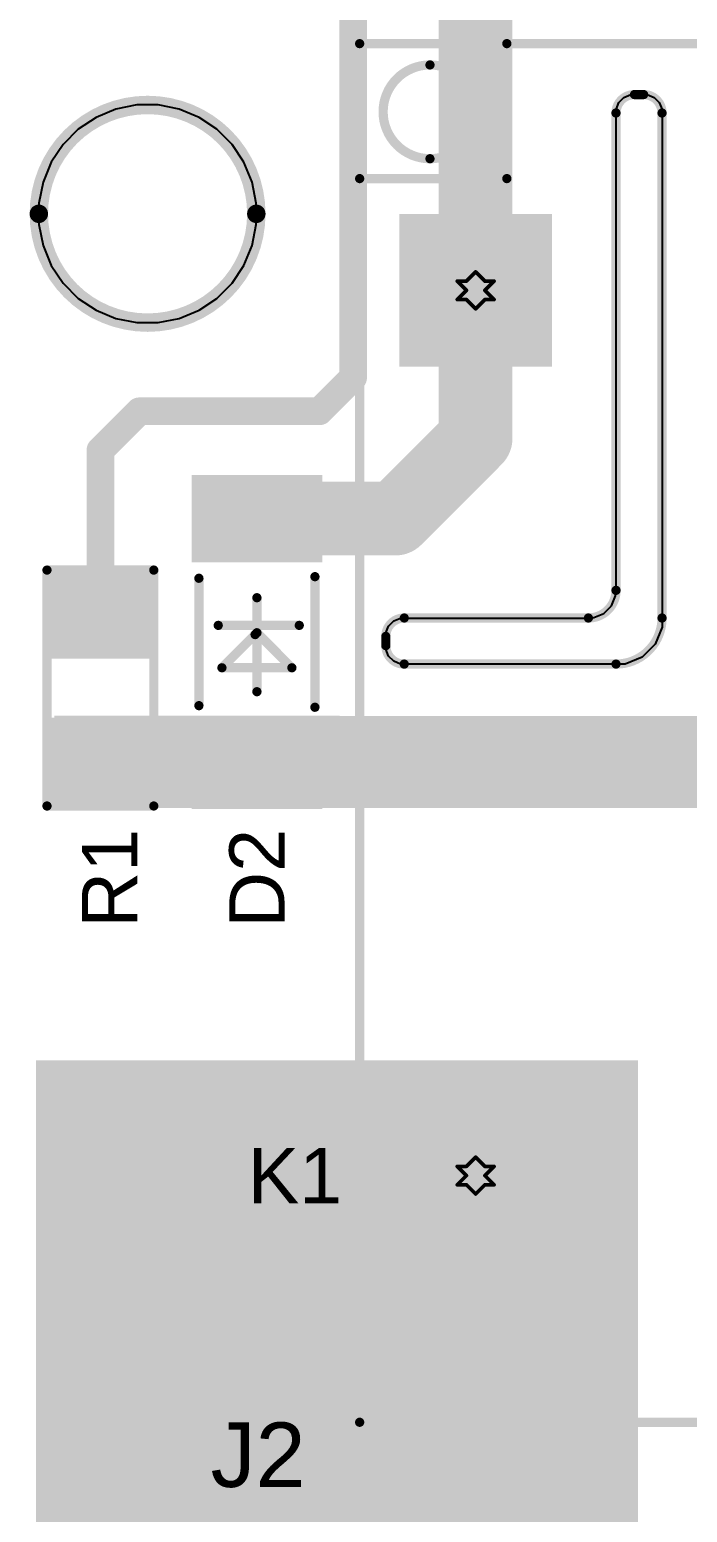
# Model space of a CAD drawing. Header units: inches. Extents: x -1.9 to 9.4, y 0 to 6.7.
# Drawn here: x 0.48 to 0.837, y 0.423 to 1.227 of the extents above; entities that cross this region are included whole.
import ezdxf

# ---------------------------------------------------------------- set-up
doc = ezdxf.new("R2010")
doc.units = ezdxf.units.IN
doc.header["$MEASUREMENT"] = 0
for name, color, linetype in [('Board Outline', 216, 'Continuous'), ('Bottom Layer', 5, 'Continuous'), ('Bottom Solder', 6, 'Continuous'), ('Drill Drawing', 1, 'Continuous'), ('Multi-Layer', 9, 'Continuous'), ('Pad Holes', 156, 'Continuous'), ('Top Layer', 1, 'Continuous'), ('Top Overlay', 2, 'Continuous'), ('Top Paste', 8, 'Continuous'), ('Top Solder', 216, 'Continuous')]:
    doc.layers.add(name, color=color, linetype=linetype)
doc.styles.add('Arial', font='', dxfattribs={"height": 0.2})
doc.styles.get('Arial').set_extended_font_data('Arial')

# ---------------------------------------------------------------- blocks, each defined once
blk = doc.blocks.new('HF3FA_012_ZSTF_8')
at = {"layer": 'Bottom Layer'}
h = blk.add_hatch(color=5, dxfattribs=at)
edge = h.paths.add_edge_path()
edge.add_arc((-0.200785, 0.23622), 0.03937, 0, 360)
h = blk.add_hatch(color=5, dxfattribs=at)
edge = h.paths.add_edge_path()
edge.add_arc((0.279525, 0.23622), 0.03937, 0, 360)
h = blk.add_hatch(color=5, dxfattribs=at)
edge = h.paths.add_edge_path()
edge.add_arc((-0.279525, 0), 0.03937, 0, 360)
blk.add_hatch(color=5, dxfattribs=at).paths.add_polyline_path([(-0.240155, -0.19685), (-0.161415, -0.19685), (-0.161415, -0.27559), (-0.240155, -0.27559)])
h = blk.add_hatch(color=5, dxfattribs=at)
edge = h.paths.add_edge_path()
edge.add_arc((0.279525, -0.23622), 0.03937, 0, 360)
at = {"layer": 'Bottom Solder'}
h = blk.add_hatch(color=6, dxfattribs=at)
edge = h.paths.add_edge_path()
edge.add_arc((-0.200785, 0.23622), 0.04137, 0, 360)
h = blk.add_hatch(color=6, dxfattribs=at)
edge = h.paths.add_edge_path()
edge.add_arc((0.279525, 0.23622), 0.04137, 0, 360)
h = blk.add_hatch(color=6, dxfattribs=at)
edge = h.paths.add_edge_path()
edge.add_arc((-0.279525, 0), 0.04137, 0, 360)
blk.add_hatch(color=6, dxfattribs=at).paths.add_polyline_path([(-0.242155, -0.19485), (-0.159415, -0.19485), (-0.159415, -0.27759), (-0.242155, -0.27759)])
h = blk.add_hatch(color=6, dxfattribs=at)
edge = h.paths.add_edge_path()
edge.add_arc((0.279525, -0.23622), 0.04137, 0, 360)
at = {"layer": 'Multi-Layer'}
h = blk.add_hatch(color=9, dxfattribs=at)
edge = h.paths.add_edge_path()
edge.add_arc((-0.200785, 0.23622), 0.03937, 0, 360)
h = blk.add_hatch(color=9, dxfattribs=at)
edge = h.paths.add_edge_path()
edge.add_arc((0.279525, 0.23622), 0.03937, 0, 360)
h = blk.add_hatch(color=9, dxfattribs=at)
edge = h.paths.add_edge_path()
edge.add_arc((-0.279525, 0), 0.03937, 0, 360)
blk.add_hatch(color=9, dxfattribs=at).paths.add_polyline_path([(-0.240155, -0.19685), (-0.161415, -0.19685), (-0.161415, -0.27559), (-0.240155, -0.27559)])
h = blk.add_hatch(color=9, dxfattribs=at)
edge = h.paths.add_edge_path()
edge.add_arc((0.279525, -0.23622), 0.03937, 0, 360)
at = {"layer": 'Pad Holes'}
h = blk.add_hatch(color=7, dxfattribs=at)
edge = h.paths.add_edge_path()
edge.add_arc((-0.200785, 0.23622), 0.025591, 0, 360)
h = blk.add_hatch(color=7, dxfattribs=at)
edge = h.paths.add_edge_path()
edge.add_arc((0.279525, 0.23622), 0.025591, 0, 360)
h = blk.add_hatch(color=7, dxfattribs=at)
edge = h.paths.add_edge_path()
edge.add_arc((-0.279525, 0), 0.025591, 0, 360)
h = blk.add_hatch(color=7, dxfattribs=at)
edge = h.paths.add_edge_path()
edge.add_arc((-0.200785, -0.23622), 0.025591, 0, 360)
h = blk.add_hatch(color=7, dxfattribs=at)
edge = h.paths.add_edge_path()
edge.add_arc((0.279525, -0.23622), 0.025591, 0, 360)
at = {"layer": 'Top Layer'}
h = blk.add_hatch(color=1, dxfattribs=at)
edge = h.paths.add_edge_path()
edge.add_arc((-0.200785, 0.23622), 0.03937, 0, 360)
h = blk.add_hatch(color=1, dxfattribs=at)
edge = h.paths.add_edge_path()
edge.add_arc((0.279525, 0.23622), 0.03937, 0, 360)
h = blk.add_hatch(color=1, dxfattribs=at)
edge = h.paths.add_edge_path()
edge.add_arc((-0.279525, 0), 0.03937, 0, 360)
blk.add_hatch(color=1, dxfattribs=at).paths.add_polyline_path([(-0.240155, -0.19685), (-0.161415, -0.19685), (-0.161415, -0.27559), (-0.240155, -0.27559)])
h = blk.add_hatch(color=1, dxfattribs=at)
edge = h.paths.add_edge_path()
edge.add_arc((0.279525, -0.23622), 0.03937, 0, 360)
at = {"layer": 'Top Solder'}
h = blk.add_hatch(color=216, dxfattribs=at)
edge = h.paths.add_edge_path()
edge.add_arc((-0.200785, 0.23622), 0.04137, 0, 360)
h = blk.add_hatch(color=216, dxfattribs=at)
edge = h.paths.add_edge_path()
edge.add_arc((0.279525, 0.23622), 0.04137, 0, 360)
h = blk.add_hatch(color=216, dxfattribs=at)
edge = h.paths.add_edge_path()
edge.add_arc((-0.279525, 0), 0.04137, 0, 360)
blk.add_hatch(color=216, dxfattribs=at).paths.add_polyline_path([(-0.242155, -0.19485), (-0.159415, -0.19485), (-0.159415, -0.27759), (-0.242155, -0.27759)])
h = blk.add_hatch(color=216, dxfattribs=at)
edge = h.paths.add_edge_path()
edge.add_arc((0.279525, -0.23622), 0.04137, 0, 360)
at = {"layer": 'Top Overlay'}
for points in [[(-0.334645, -0.299212, 0.005, 0.005, 0), (-0.334645, 0.299212, 0.005, 0.005, 0)], [(0.412598, 0.299212, 0.005, 0.005, 0), (-0.334645, 0.299212, 0.005, 0.005, 0)], [(0.413385, -0.299212, 0.005, 0.005, 0), (0.413385, 0.299212, 0.005, 0.005, 0)], [(-0.261417, -0.219279, 0.005, 0.005, 0), (-0.334645, -0.219279, 0.005, 0.005, 0)], [(-0.261417, -0.299212, 0.005, 0.005, 0), (-0.261417, -0.219279, 0.005, 0.005, 0)], [(0.413385, -0.299212, 0.005, 0.005, 0), (-0.334645, -0.299212, 0.005, 0.005, 0)]]:
    blk.add_lwpolyline(points, format="xyseb", dxfattribs=at)
for points in [[(-0.335895, 0.299212, 0.0025, 0.0025, 1), (-0.333395, 0.299212, 0.0025, 0.0025, 1)], [(-0.335895, 0.299212, 0.0025, 0.0025, 1), (-0.333395, 0.299212, 0.0025, 0.0025, 1)], [(0.411348, 0.299212, 0.0025, 0.0025, 1), (0.413848, 0.299212, 0.0025, 0.0025, 1)], [(0.412135, 0.299212, 0.0025, 0.0025, 1), (0.414635, 0.299212, 0.0025, 0.0025, 1)], [(-0.335895, -0.219279, 0.0025, 0.0025, 1), (-0.333395, -0.219279, 0.0025, 0.0025, 1)], [(-0.262667, -0.219279, 0.0025, 0.0025, 1), (-0.260167, -0.219279, 0.0025, 0.0025, 1)], [(-0.262667, -0.219279, 0.0025, 0.0025, 1), (-0.260167, -0.219279, 0.0025, 0.0025, 1)], [(-0.272188, -0.261023, 0.005, 0.005, 1), (-0.323086, -0.261023, 0.005, 0.005, 1)], [(-0.324336, -0.261023, 0.0025, 0.0025, 1), (-0.321836, -0.261023, 0.0025, 0.0025, 1)], [(-0.273438, -0.261023, 0.0025, 0.0025, 1), (-0.270938, -0.261023, 0.0025, 0.0025, 1)], [(-0.335895, -0.299212, 0.0025, 0.0025, 1), (-0.333395, -0.299212, 0.0025, 0.0025, 1)], [(-0.335895, -0.299212, 0.0025, 0.0025, 1), (-0.333395, -0.299212, 0.0025, 0.0025, 1)], [(-0.262667, -0.299212, 0.0025, 0.0025, 1), (-0.260167, -0.299212, 0.0025, 0.0025, 1)], [(0.412135, -0.299212, 0.0025, 0.0025, 1), (0.414635, -0.299212, 0.0025, 0.0025, 1)], [(0.412135, -0.299212, 0.0025, 0.0025, 1), (0.414635, -0.299212, 0.0025, 0.0025, 1)]]:
    blk.add_lwpolyline(points, format="xyseb", close=True, dxfattribs=at)
blk = doc.blocks.new('RES_0805_18')
at = {"layer": 'Top Layer'}
for points in [[(-0.06, 0.025), (-0.02, 0.025), (-0.02, -0.025), (-0.06, -0.025)], [(0.02, 0.025), (0.06, 0.025), (0.06, -0.025), (0.02, -0.025)]]:
    blk.add_hatch(color=1, dxfattribs=at).paths.add_polyline_path(points)
at = {"layer": 'Top Paste'}
for points in [[(-0.06, 0.025), (-0.02, 0.025), (-0.02, -0.025), (-0.06, -0.025)], [(0.02, 0.025), (0.06, 0.025), (0.06, -0.025), (0.02, -0.025)]]:
    blk.add_hatch(color=8, dxfattribs=at).paths.add_polyline_path(points)
at = {"layer": 'Top Solder'}
for points in [[(-0.064, 0.029), (-0.016, 0.029), (-0.016, -0.029), (-0.064, -0.029)], [(0.016, 0.029), (0.064, 0.029), (0.064, -0.029), (0.016, -0.029)]]:
    blk.add_hatch(color=216, dxfattribs=at).paths.add_polyline_path(points)
at = {"layer": 'Top Overlay'}
for points in [[(0.064, 0.029, 0.005, 0.005, 0), (-0.064, 0.029, 0.005, 0.005, 0)], [(-0.064, -0.029, 0.005, 0.005, 0), (-0.064, 0.029, 0.005, 0.005, 0)], [(0.064, -0.029, 0.005, 0.005, 0), (0.064, 0.029, 0.005, 0.005, 0)], [(0.064, -0.029, 0.005, 0.005, 0), (-0.064, -0.029, 0.005, 0.005, 0)]]:
    blk.add_lwpolyline(points, format="xyseb", dxfattribs=at)
for points in [[(-0.06525, 0.029, 0.0025, 0.0025, 1), (-0.06275, 0.029, 0.0025, 0.0025, 1)], [(-0.06525, 0.029, 0.0025, 0.0025, 1), (-0.06275, 0.029, 0.0025, 0.0025, 1)], [(0.06275, 0.029, 0.0025, 0.0025, 1), (0.06525, 0.029, 0.0025, 0.0025, 1)], [(0.06275, 0.029, 0.0025, 0.0025, 1), (0.06525, 0.029, 0.0025, 0.0025, 1)], [(-0.06525, -0.029, 0.0025, 0.0025, 1), (-0.06275, -0.029, 0.0025, 0.0025, 1)], [(-0.06525, -0.029, 0.0025, 0.0025, 1), (-0.06275, -0.029, 0.0025, 0.0025, 1)], [(0.06275, -0.029, 0.0025, 0.0025, 1), (0.06525, -0.029, 0.0025, 0.0025, 1)], [(0.06275, -0.029, 0.0025, 0.0025, 1), (0.06525, -0.029, 0.0025, 0.0025, 1)]]:
    blk.add_lwpolyline(points, format="xyseb", close=True, dxfattribs=at)
blk = doc.blocks.new('LL_34_26')
at = {"layer": 'Top Layer'}
for points in [[(-0.04528, -0.03346), (-0.08858, -0.03346), (-0.08858, 0.03346), (-0.04528, 0.03346)], [(0.08858, -0.03346), (0.04528, -0.03346), (0.04528, 0.03346), (0.08858, 0.03346)]]:
    blk.add_hatch(color=1, dxfattribs=at).paths.add_polyline_path(points)
at = {"layer": 'Top Paste'}
for points in [[(-0.04528, -0.03346), (-0.08858, -0.03346), (-0.08858, 0.03346), (-0.04528, 0.03346)], [(0.08858, -0.03346), (0.04528, -0.03346), (0.04528, 0.03346), (0.08858, 0.03346)]]:
    blk.add_hatch(color=8, dxfattribs=at).paths.add_polyline_path(points)
at = {"layer": 'Top Solder'}
for points in [[(-0.04328, -0.03546), (-0.09058, -0.03546), (-0.09058, 0.03546), (-0.04328, 0.03546)], [(0.09058, -0.03546), (0.04328, -0.03546), (0.04328, 0.03546), (0.09058, 0.03546)]]:
    blk.add_hatch(color=216, dxfattribs=at).paths.add_polyline_path(points)
at = {"layer": 'Top Overlay'}
for points in [[(0.03543, 0.0315, 0.005, 0.005, 0), (-0.03543, 0.0315, 0.005, 0.005, 0)], [(-0.009, -0.021, 0.005, 0.005, 0), (-0.009, 0.023, 0.005, 0.005, 0)], [(-0.005, 0, 0.005, 0.005, 0), (0.014, 0.019, 0.005, 0.005, 0)], [(0.014, -0.019, 0.005, 0.005, 0), (0.014, 0.019, 0.005, 0.005, 0)], [(0.027, 0, 0.005, 0.005, 0), (-0.024, 0, 0.005, 0.005, 0)], [(0.014, -0.019, 0.005, 0.005, 0), (-0.004, -0.001, 0.005, 0.005, 0)], [(0.03457, -0.0315, 0.005, 0.005, 0), (-0.03457, -0.0315, 0.005, 0.005, 0)]]:
    blk.add_lwpolyline(points, format="xyseb", dxfattribs=at)
for points in [[(-0.03668, 0.0315, 0.0025, 0.0025, 1), (-0.03418, 0.0315, 0.0025, 0.0025, 1)], [(0.03418, 0.0315, 0.0025, 0.0025, 1), (0.03668, 0.0315, 0.0025, 0.0025, 1)], [(-0.01025, 0.023, 0.0025, 0.0025, 1), (-0.00775, 0.023, 0.0025, 0.0025, 1)], [(0.01275, 0.019, 0.0025, 0.0025, 1), (0.01525, 0.019, 0.0025, 0.0025, 1)], [(0.01275, 0.019, 0.0025, 0.0025, 1), (0.01525, 0.019, 0.0025, 0.0025, 1)], [(-0.02525, 0, 0.0025, 0.0025, 1), (-0.02275, 0, 0.0025, 0.0025, 1)], [(-0.00625, 0, 0.0025, 0.0025, 1), (-0.00375, 0, 0.0025, 0.0025, 1)], [(-0.00525, -0.001, 0.0025, 0.0025, 1), (-0.00275, -0.001, 0.0025, 0.0025, 1)], [(0.02575, 0, 0.0025, 0.0025, 1), (0.02825, 0, 0.0025, 0.0025, 1)], [(-0.01025, -0.021, 0.0025, 0.0025, 1), (-0.00775, -0.021, 0.0025, 0.0025, 1)], [(0.01275, -0.019, 0.0025, 0.0025, 1), (0.01525, -0.019, 0.0025, 0.0025, 1)], [(0.01275, -0.019, 0.0025, 0.0025, 1), (0.01525, -0.019, 0.0025, 0.0025, 1)], [(-0.03582, -0.0315, 0.0025, 0.0025, 1), (-0.03332, -0.0315, 0.0025, 0.0025, 1)], [(0.03332, -0.0315, 0.0025, 0.0025, 1), (0.03582, -0.0315, 0.0025, 0.0025, 1)]]:
    blk.add_lwpolyline(points, format="xyseb", close=True, dxfattribs=at)

msp = doc.modelspace()

# ---------------------------------------------------------------- hatches: boundary and pattern name
at = {"layer": 'Top Layer'}
for points in [[(0.49334, 0.80483), (0.64834, 0.80483), (0.64834, 0.85483), (0.49334, 0.85483)], [(0.48334, 0.14783), (0.81034, 0.14783), (0.81034, 0.66783), (0.48334, 0.66783)]]:
    msp.add_hatch(color=1, dxfattribs=at).paths.add_polyline_path(points)

# ---------------------------------------------------------------- linework, layer by layer
at = {"layer": 'Board Outline'}
for points in [[(0.60302, 1.12714, 0.01, 0.01, 1), (0.48491, 1.12714, 0.01, 0.01, 1)], [(0.80709, 1.19183, 0.0025, 0.0025, 1), (0.80959, 1.19183, 0.0025, 0.0025, 1)], [(0.80709, 1.19183, 0.0025, 0.0025, 1), (0.80959, 1.19183, 0.0025, 0.0025, 1)], [(0.81209, 1.19183, 0.0025, 0.0025, 1), (0.81459, 1.19183, 0.0025, 0.0025, 1)], [(0.81209, 1.19183, 0.0025, 0.0025, 1), (0.81459, 1.19183, 0.0025, 0.0025, 1)], [(0.79709, 1.18183, 0.0025, 0.0025, 1), (0.79959, 1.18183, 0.0025, 0.0025, 1)], [(0.79709, 1.18183, 0.0025, 0.0025, 1), (0.79959, 1.18183, 0.0025, 0.0025, 1)], [(0.82209, 1.18183, 0.0025, 0.0025, 1), (0.82459, 1.18183, 0.0025, 0.0025, 1)], [(0.82209, 1.18183, 0.0025, 0.0025, 1), (0.82459, 1.18183, 0.0025, 0.0025, 1)], [(0.48241, 1.12714, 0.005, 0.005, 1), (0.48741, 1.12714, 0.005, 0.005, 1)], [(0.60052, 1.12714, 0.005, 0.005, 1), (0.60552, 1.12714, 0.005, 0.005, 1)], [(0.79709, 0.92283, 0.0025, 0.0025, 1), (0.79959, 0.92283, 0.0025, 0.0025, 1)], [(0.79709, 0.92283, 0.0025, 0.0025, 1), (0.79959, 0.92283, 0.0025, 0.0025, 1)], [(0.68209, 0.90783, 0.0025, 0.0025, 1), (0.68459, 0.90783, 0.0025, 0.0025, 1)], [(0.68209, 0.90783, 0.0025, 0.0025, 1), (0.68459, 0.90783, 0.0025, 0.0025, 1)], [(0.78209, 0.90783, 0.0025, 0.0025, 1), (0.78459, 0.90783, 0.0025, 0.0025, 1)], [(0.78209, 0.90783, 0.0025, 0.0025, 1), (0.78459, 0.90783, 0.0025, 0.0025, 1)], [(0.82209, 0.90783, 0.0025, 0.0025, 1), (0.82459, 0.90783, 0.0025, 0.0025, 1)], [(0.82209, 0.90783, 0.0025, 0.0025, 1), (0.82459, 0.90783, 0.0025, 0.0025, 1)], [(0.67209, 0.89783, 0.0025, 0.0025, 1), (0.67459, 0.89783, 0.0025, 0.0025, 1)], [(0.67209, 0.89783, 0.0025, 0.0025, 1), (0.67459, 0.89783, 0.0025, 0.0025, 1)], [(0.67209, 0.89283, 0.0025, 0.0025, 1), (0.67459, 0.89283, 0.0025, 0.0025, 1)], [(0.67209, 0.89283, 0.0025, 0.0025, 1), (0.67459, 0.89283, 0.0025, 0.0025, 1)], [(0.68209, 0.88283, 0.0025, 0.0025, 1), (0.68459, 0.88283, 0.0025, 0.0025, 1)], [(0.68209, 0.88283, 0.0025, 0.0025, 1), (0.68459, 0.88283, 0.0025, 0.0025, 1)], [(0.79709, 0.88283, 0.0025, 0.0025, 1), (0.79959, 0.88283, 0.0025, 0.0025, 1)], [(0.79709, 0.88283, 0.0025, 0.0025, 1), (0.79959, 0.88283, 0.0025, 0.0025, 1)]]:
    msp.add_lwpolyline(points, format="xyseb", close=True, dxfattribs=at)
for points in [[(0.79834, 1.18183, 0.005, 0.005, -0.414214), (0.80834, 1.19183, 0.005, 0.005, 0)], [(0.80834, 1.19183, 0.005, 0.005, 0), (0.81334, 1.19183, 0.005, 0.005, 0)], [(0.81334, 1.19183, 0.005, 0.005, -0.414214), (0.82334, 1.18183, 0.005, 0.005, 0)], [(0.79834, 0.92283, 0.005, 0.005, 0), (0.79834, 1.18183, 0.005, 0.005, 0)], [(0.82334, 0.90783, 0.005, 0.005, 0), (0.82334, 1.18183, 0.005, 0.005, 0)], [(0.79834, 0.92283, 0.005, 0.005, -0.414214), (0.78334, 0.90783, 0.005, 0.005, 0)], [(0.67334, 0.89783, 0.005, 0.005, -0.414214), (0.68334, 0.90783, 0.005, 0.005, 0)], [(0.68334, 0.90783, 0.005, 0.005, 0), (0.78334, 0.90783, 0.005, 0.005, 0)], [(0.82334, 0.90783, 0.005, 0.005, -0.414214), (0.79834, 0.88283, 0.005, 0.005, 0)], [(0.67334, 0.89283, 0.005, 0.005, 0), (0.67334, 0.89783, 0.005, 0.005, 0)], [(0.68334, 0.88283, 0.005, 0.005, -0.414214), (0.67334, 0.89283, 0.005, 0.005, 0)], [(0.68334, 0.88283, 0.005, 0.005, 0), (0.79834, 0.88283, 0.005, 0.005, 0)]]:
    msp.add_lwpolyline(points, format="xyseb", dxfattribs=at)
at = {"layer": 'Drill Drawing'}
for points in [[(0.71712, 1.09061, 0.002, 0.002, 0), (0.72212, 1.09561, 0.002, 0.002, 0)], [(0.72212, 1.09561, 0.002, 0.002, 0), (0.72712, 1.09061, 0.002, 0.002, 0)], [(0.71212, 1.09061, 0.002, 0.002, 0), (0.71712, 1.08561, 0.002, 0.002, 0)], [(0.71212, 1.09061, 0.002, 0.002, 0), (0.71712, 1.09061, 0.002, 0.002, 0)], [(0.71212, 1.08061, 0.002, 0.002, 0), (0.71712, 1.08561, 0.002, 0.002, 0)], [(0.72712, 1.09061, 0.002, 0.002, 0), (0.73212, 1.09061, 0.002, 0.002, 0)], [(0.72712, 1.08561, 0.002, 0.002, 0), (0.73212, 1.09061, 0.002, 0.002, 0)], [(0.72712, 1.08561, 0.002, 0.002, 0), (0.73212, 1.08061, 0.002, 0.002, 0)], [(0.71212, 1.08061, 0.002, 0.002, 0), (0.71712, 1.08061, 0.002, 0.002, 0)], [(0.71712, 1.08061, 0.002, 0.002, 0), (0.72212, 1.07561, 0.002, 0.002, 0)], [(0.72212, 1.07561, 0.002, 0.002, 0), (0.72712, 1.08061, 0.002, 0.002, 0)], [(0.72712, 1.08061, 0.002, 0.002, 0), (0.73212, 1.08061, 0.002, 0.002, 0)], [(0.71712, 0.6103, 0.002, 0.002, 0), (0.72212, 0.6153, 0.002, 0.002, 0)], [(0.72212, 0.6153, 0.002, 0.002, 0), (0.72712, 0.6103, 0.002, 0.002, 0)], [(0.71212, 0.6103, 0.002, 0.002, 0), (0.71712, 0.6053, 0.002, 0.002, 0)], [(0.71212, 0.6103, 0.002, 0.002, 0), (0.71712, 0.6103, 0.002, 0.002, 0)], [(0.71212, 0.6003, 0.002, 0.002, 0), (0.71712, 0.6053, 0.002, 0.002, 0)], [(0.72712, 0.6103, 0.002, 0.002, 0), (0.73212, 0.6103, 0.002, 0.002, 0)], [(0.72712, 0.6053, 0.002, 0.002, 0), (0.73212, 0.6103, 0.002, 0.002, 0)], [(0.72712, 0.6053, 0.002, 0.002, 0), (0.73212, 0.6003, 0.002, 0.002, 0)], [(0.71212, 0.6003, 0.002, 0.002, 0), (0.71712, 0.6003, 0.002, 0.002, 0)], [(0.71712, 0.6003, 0.002, 0.002, 0), (0.72212, 0.5953, 0.002, 0.002, 0)], [(0.72212, 0.5953, 0.002, 0.002, 0), (0.72712, 0.6003, 0.002, 0.002, 0)], [(0.72712, 0.6003, 0.002, 0.002, 0), (0.73212, 0.6003, 0.002, 0.002, 0)]]:
    msp.add_lwpolyline(points, format="xyseb", dxfattribs=at)
for points in [[(0.72162, 1.09561, 0.001, 0.001, 1), (0.72262, 1.09561, 0.001, 0.001, 1)], [(0.72162, 1.09561, 0.001, 0.001, 1), (0.72262, 1.09561, 0.001, 0.001, 1)], [(0.71162, 1.09061, 0.001, 0.001, 1), (0.71262, 1.09061, 0.001, 0.001, 1)], [(0.71162, 1.09061, 0.001, 0.001, 1), (0.71262, 1.09061, 0.001, 0.001, 1)], [(0.71662, 1.09061, 0.001, 0.001, 1), (0.71762, 1.09061, 0.001, 0.001, 1)], [(0.71662, 1.09061, 0.001, 0.001, 1), (0.71762, 1.09061, 0.001, 0.001, 1)], [(0.71662, 1.08561, 0.001, 0.001, 1), (0.71762, 1.08561, 0.001, 0.001, 1)], [(0.71662, 1.08561, 0.001, 0.001, 1), (0.71762, 1.08561, 0.001, 0.001, 1)], [(0.72662, 1.09061, 0.001, 0.001, 1), (0.72762, 1.09061, 0.001, 0.001, 1)], [(0.72662, 1.09061, 0.001, 0.001, 1), (0.72762, 1.09061, 0.001, 0.001, 1)], [(0.72662, 1.08561, 0.001, 0.001, 1), (0.72762, 1.08561, 0.001, 0.001, 1)], [(0.72662, 1.08561, 0.001, 0.001, 1), (0.72762, 1.08561, 0.001, 0.001, 1)], [(0.73162, 1.09061, 0.001, 0.001, 1), (0.73262, 1.09061, 0.001, 0.001, 1)], [(0.73162, 1.09061, 0.001, 0.001, 1), (0.73262, 1.09061, 0.001, 0.001, 1)], [(0.71162, 1.08061, 0.001, 0.001, 1), (0.71262, 1.08061, 0.001, 0.001, 1)], [(0.71162, 1.08061, 0.001, 0.001, 1), (0.71262, 1.08061, 0.001, 0.001, 1)], [(0.71662, 1.08061, 0.001, 0.001, 1), (0.71762, 1.08061, 0.001, 0.001, 1)], [(0.71662, 1.08061, 0.001, 0.001, 1), (0.71762, 1.08061, 0.001, 0.001, 1)], [(0.72662, 1.08061, 0.001, 0.001, 1), (0.72762, 1.08061, 0.001, 0.001, 1)], [(0.72662, 1.08061, 0.001, 0.001, 1), (0.72762, 1.08061, 0.001, 0.001, 1)], [(0.73162, 1.08061, 0.001, 0.001, 1), (0.73262, 1.08061, 0.001, 0.001, 1)], [(0.73162, 1.08061, 0.001, 0.001, 1), (0.73262, 1.08061, 0.001, 0.001, 1)], [(0.72162, 1.07561, 0.001, 0.001, 1), (0.72262, 1.07561, 0.001, 0.001, 1)], [(0.72162, 1.07561, 0.001, 0.001, 1), (0.72262, 1.07561, 0.001, 0.001, 1)], [(0.72162, 0.6153, 0.001, 0.001, 1), (0.72262, 0.6153, 0.001, 0.001, 1)], [(0.72162, 0.6153, 0.001, 0.001, 1), (0.72262, 0.6153, 0.001, 0.001, 1)], [(0.71162, 0.6103, 0.001, 0.001, 1), (0.71262, 0.6103, 0.001, 0.001, 1)], [(0.71162, 0.6103, 0.001, 0.001, 1), (0.71262, 0.6103, 0.001, 0.001, 1)], [(0.71662, 0.6103, 0.001, 0.001, 1), (0.71762, 0.6103, 0.001, 0.001, 1)], [(0.71662, 0.6103, 0.001, 0.001, 1), (0.71762, 0.6103, 0.001, 0.001, 1)], [(0.71662, 0.6053, 0.001, 0.001, 1), (0.71762, 0.6053, 0.001, 0.001, 1)], [(0.71662, 0.6053, 0.001, 0.001, 1), (0.71762, 0.6053, 0.001, 0.001, 1)], [(0.72662, 0.6103, 0.001, 0.001, 1), (0.72762, 0.6103, 0.001, 0.001, 1)], [(0.72662, 0.6103, 0.001, 0.001, 1), (0.72762, 0.6103, 0.001, 0.001, 1)], [(0.72662, 0.6053, 0.001, 0.001, 1), (0.72762, 0.6053, 0.001, 0.001, 1)], [(0.72662, 0.6053, 0.001, 0.001, 1), (0.72762, 0.6053, 0.001, 0.001, 1)], [(0.73162, 0.6103, 0.001, 0.001, 1), (0.73262, 0.6103, 0.001, 0.001, 1)], [(0.73162, 0.6103, 0.001, 0.001, 1), (0.73262, 0.6103, 0.001, 0.001, 1)], [(0.71162, 0.6003, 0.001, 0.001, 1), (0.71262, 0.6003, 0.001, 0.001, 1)], [(0.71162, 0.6003, 0.001, 0.001, 1), (0.71262, 0.6003, 0.001, 0.001, 1)], [(0.71662, 0.6003, 0.001, 0.001, 1), (0.71762, 0.6003, 0.001, 0.001, 1)], [(0.71662, 0.6003, 0.001, 0.001, 1), (0.71762, 0.6003, 0.001, 0.001, 1)], [(0.72162, 0.5953, 0.001, 0.001, 1), (0.72262, 0.5953, 0.001, 0.001, 1)], [(0.72162, 0.5953, 0.001, 0.001, 1), (0.72262, 0.5953, 0.001, 0.001, 1)], [(0.72662, 0.6003, 0.001, 0.001, 1), (0.72762, 0.6003, 0.001, 0.001, 1)], [(0.72662, 0.6003, 0.001, 0.001, 1), (0.72762, 0.6003, 0.001, 0.001, 1)], [(0.73162, 0.6003, 0.001, 0.001, 1), (0.73262, 0.6003, 0.001, 0.001, 1)], [(0.73162, 0.6003, 0.001, 0.001, 1), (0.73262, 0.6003, 0.001, 0.001, 1)]]:
    msp.add_lwpolyline(points, format="xyseb", close=True, dxfattribs=at)
at = {"layer": 'Multi-Layer'}
for p, q in [((0.80267, 1.1903), (0.80635, 1.19183)), ((0.80635, 1.19183), (0.80834, 1.19183)), ((0.80834, 1.19183), (0.80834, 1.19183)), ((0.80834, 1.19183), (0.81334, 1.19183)), ((0.81334, 1.19183), (0.81533, 1.19183)), ((0.81533, 1.19183), (0.819, 1.1903)), ((0.52674, 1.18393), (0.516, 1.17948)), ((0.53815, 1.1862), (0.52674, 1.18393)), ((0.54397, 1.1862), (0.53815, 1.1862)), ((0.54978, 1.1862), (0.54397, 1.1862)), ((0.56119, 1.18393), (0.54978, 1.1862)), ((0.57194, 1.17948), (0.56119, 1.18393)), ((0.79834, 1.18382), (0.79986, 1.18749)), ((0.79834, 1.18183), (0.79834, 1.18382)), ((0.79986, 1.18749), (0.80267, 1.1903)), ((0.819, 1.1903), (0.82182, 1.18749)), ((0.82182, 1.18749), (0.82334, 1.18382)), ((0.82334, 1.18382), (0.82334, 1.18183)), ((0.516, 1.17948), (0.50632, 1.17301)), ((0.58161, 1.17301), (0.57194, 1.17948)), ((0.79834, 0.92283), (0.79834, 1.18183)), ((0.82334, 1.18183), (0.82334, 1.18183)), ((0.82334, 1.18183), (0.82334, 0.90783)), ((0.50632, 1.17301), (0.4981, 1.16479)), ((0.58984, 1.16479), (0.58161, 1.17301)), ((0.4981, 1.16479), (0.49163, 1.15511)), ((0.5963, 1.15511), (0.58984, 1.16479)), ((0.49163, 1.15511), (0.48718, 1.14437)), ((0.60075, 1.14437), (0.5963, 1.15511)), ((0.48718, 1.14437), (0.48491, 1.13296)), ((0.60302, 1.13296), (0.60075, 1.14437)), ((0.48491, 1.13296), (0.48491, 1.12714)), ((0.48491, 1.12714), (0.48491, 1.12714)), ((0.48491, 1.12714), (0.48491, 1.12132)), ((0.60302, 1.12714), (0.60302, 1.13296)), ((0.60302, 1.12132), (0.60302, 1.12714)), ((0.48491, 1.12132), (0.48718, 1.10992)), ((0.60075, 1.10992), (0.60302, 1.12132)), ((0.48718, 1.10992), (0.49163, 1.09917)), ((0.5963, 1.09917), (0.60075, 1.10992)), ((0.49163, 1.09917), (0.4981, 1.0895)), ((0.58984, 1.0895), (0.5963, 1.09917)), ((0.4981, 1.0895), (0.50632, 1.08127)), ((0.58161, 1.08127), (0.58984, 1.0895)), ((0.50632, 1.08127), (0.516, 1.07481)), ((0.57194, 1.07481), (0.58161, 1.08127)), ((0.516, 1.07481), (0.52674, 1.07036)), ((0.52674, 1.07036), (0.53815, 1.06809)), ((0.54978, 1.06809), (0.56119, 1.07036)), ((0.56119, 1.07036), (0.57194, 1.07481)), ((0.53815, 1.06809), (0.54397, 1.06809)), ((0.54397, 1.06809), (0.54978, 1.06809)), ((0.79581, 0.91449), (0.79805, 0.9199)), ((0.79805, 0.9199), (0.79834, 0.92283)), ((0.79834, 0.92283), (0.79834, 0.92283)), ((0.78626, 0.90812), (0.79167, 0.91035)), ((0.79167, 0.91035), (0.79581, 0.91449)), ((0.67334, 0.89982), (0.67486, 0.90349)), ((0.67486, 0.90349), (0.67767, 0.9063)), ((0.67767, 0.9063), (0.68135, 0.90783)), ((0.68135, 0.90783), (0.68334, 0.90783)), ((0.68334, 0.90783), (0.68334, 0.90783)), ((0.68334, 0.90783), (0.78334, 0.90783)), ((0.78334, 0.90783), (0.78626, 0.90812)), ((0.82334, 0.90285), (0.81953, 0.89367)), ((0.82334, 0.90783), (0.82334, 0.90285)), ((0.67334, 0.89783), (0.67334, 0.89982)), ((0.67334, 0.89283), (0.67334, 0.89783)), ((0.81953, 0.89367), (0.8125, 0.88663)), ((0.67334, 0.89283), (0.67334, 0.89283)), ((0.67334, 0.89084), (0.67334, 0.89283)), ((0.67486, 0.88716), (0.67334, 0.89084)), ((0.67767, 0.88435), (0.67486, 0.88716)), ((0.8125, 0.88663), (0.80331, 0.88283)), ((0.68135, 0.88283), (0.67767, 0.88435)), ((0.68334, 0.88283), (0.68135, 0.88283)), ((0.79834, 0.88283), (0.68334, 0.88283)), ((0.80331, 0.88283), (0.79834, 0.88283)), ((0.79834, 0.88283), (0.79834, 0.88283))]:
    msp.add_line(p, q, dxfattribs=at)
at = {"layer": 'Top Layer'}
for points in [[(0.72212, 1.08561, 0.04, 0.04, 0), (0.72212, 1.49766, 0.04, 0.04, 0)], [(0.6556, 1.03827, 0.015, 0.015, 0), (0.6556, 1.47354, 0.015, 0.015, 0)], [(0.72212, 1.00537, 0.04, 0.04, 0), (0.72212, 1.08561, 0.04, 0.04, 0)], [(0.63733, 1.02, 0.015, 0.015, 0), (0.6556, 1.03827, 0.015, 0.015, 0)], [(0.51834, 0.99887, 0.015, 0.015, 0), (0.53947, 1.02, 0.015, 0.015, 0)], [(0.53947, 1.02, 0.015, 0.015, 0), (0.63733, 1.02, 0.015, 0.015, 0)], [(0.67851, 0.96176, 0.04, 0.04, 0), (0.72212, 1.00537, 0.04, 0.04, 0)], [(0.51834, 0.90983, 0.015, 0.015, 0), (0.51834, 0.99887, 0.015, 0.015, 0)], [(0.60334, 0.96176, 0.04, 0.04, 0), (0.67851, 0.96176, 0.04, 0.04, 0)], [(0.59411, 0.82983, 0.05, 0.05, 0), (0.63798, 0.82983, 0.05, 0.05, 0)], [(0.63798, 0.82983, 0.05, 0.05, 0), (0.63808, 0.82973, 0.05, 0.05, 0)], [(0.63808, 0.82973, 0.05, 0.05, 0), (1.15294, 0.82973, 0.05, 0.05, 0)]]:
    msp.add_lwpolyline(points, format="xyseb", dxfattribs=at)
for points in [[(0.71212, 1.08561, 0.02, 0.02, 1), (0.73212, 1.08561, 0.02, 0.02, 1)], [(0.71212, 1.08561, 0.02, 0.02, 1), (0.73212, 1.08561, 0.02, 0.02, 1)], [(0.65185, 1.03827, 0.0075, 0.0075, 1), (0.65935, 1.03827, 0.0075, 0.0075, 1)], [(0.65185, 1.03827, 0.0075, 0.0075, 1), (0.65935, 1.03827, 0.0075, 0.0075, 1)], [(0.53572, 1.02, 0.0075, 0.0075, 1), (0.54322, 1.02, 0.0075, 0.0075, 1)], [(0.53572, 1.02, 0.0075, 0.0075, 1), (0.54322, 1.02, 0.0075, 0.0075, 1)], [(0.63358, 1.02, 0.0075, 0.0075, 1), (0.64108, 1.02, 0.0075, 0.0075, 1)], [(0.63358, 1.02, 0.0075, 0.0075, 1), (0.64108, 1.02, 0.0075, 0.0075, 1)], [(0.71212, 1.00537, 0.02, 0.02, 1), (0.73212, 1.00537, 0.02, 0.02, 1)], [(0.71212, 1.00537, 0.02, 0.02, 1), (0.73212, 1.00537, 0.02, 0.02, 1)], [(0.51459, 0.99887, 0.0075, 0.0075, 1), (0.52209, 0.99887, 0.0075, 0.0075, 1)], [(0.51459, 0.99887, 0.0075, 0.0075, 1), (0.52209, 0.99887, 0.0075, 0.0075, 1)], [(0.59334, 0.96176, 0.02, 0.02, 1), (0.61334, 0.96176, 0.02, 0.02, 1)], [(0.66851, 0.96176, 0.02, 0.02, 1), (0.68851, 0.96176, 0.02, 0.02, 1)], [(0.66851, 0.96176, 0.02, 0.02, 1), (0.68851, 0.96176, 0.02, 0.02, 1)], [(0.51459, 0.90983, 0.0075, 0.0075, 1), (0.52209, 0.90983, 0.0075, 0.0075, 1)], [(0.58161, 0.82983, 0.025, 0.025, 1), (0.60661, 0.82983, 0.025, 0.025, 1)], [(0.62548, 0.82983, 0.025, 0.025, 1), (0.65048, 0.82983, 0.025, 0.025, 1)], [(0.62548, 0.82983, 0.025, 0.025, 1), (0.65048, 0.82983, 0.025, 0.025, 1)], [(0.62558, 0.82973, 0.025, 0.025, 1), (0.65058, 0.82973, 0.025, 0.025, 1)], [(0.62558, 0.82973, 0.025, 0.025, 1), (0.65058, 0.82973, 0.025, 0.025, 1)]]:
    msp.add_lwpolyline(points, format="xyseb", close=True, dxfattribs=at)

# ---------------------------------------------------------------- block references
at = {"rotation": 270}
for name, p in [('HF3FA_012_ZSTF_8', (0.95834, 0.88483)), ('LL_34_26', (0.60334, 0.89483)), ('RES_0805_18', (0.51834, 0.86983))]:
    msp.add_blockref(name, p, dxfattribs=at)

# ---------------------------------------------------------------- texts
at = {"layer": 'Top Overlay', "style": 'Arial'}
for s, p in [('R1', (0.53833, 0.73983)), ('D2', (0.61833, 0.73983))]:
    msp.add_text(s, height=0.03, rotation=90, dxfattribs=at).set_placement(p)
for s, height, p in [('K1', 0.03, (0.59834, 0.59031)), ('J2', 0.035, (0.57818, 0.43633))]:
    msp.add_text(s, height=height, dxfattribs=at).set_placement(p)

doc.saveas('drawing.dxf')
